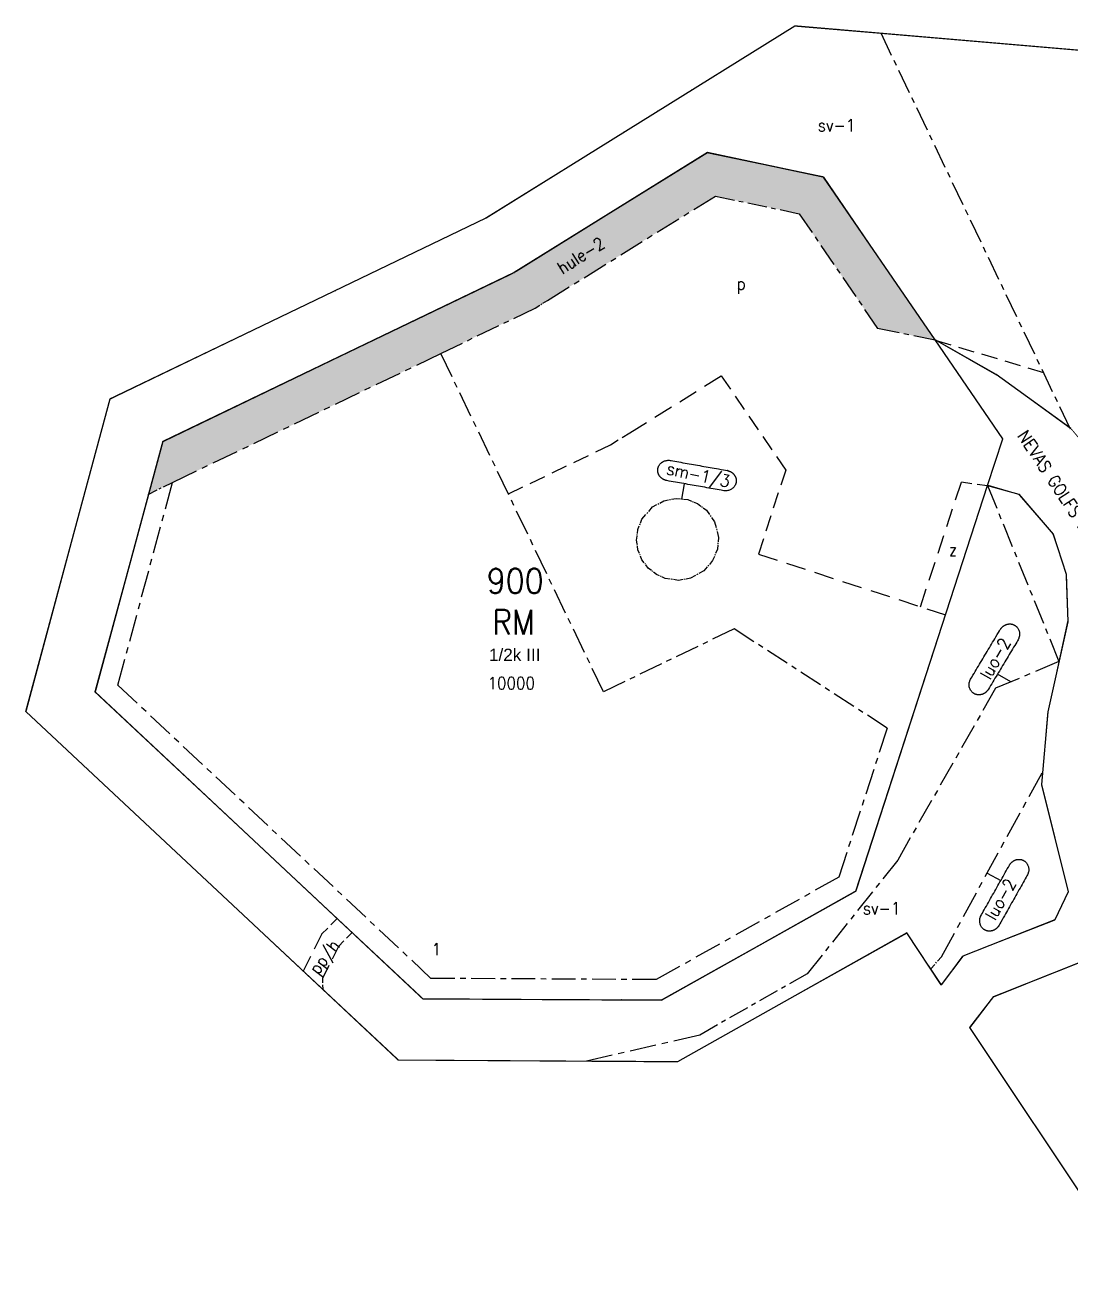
# Model space of a CAD drawing. Header units: metres. Extents: x 25522641 to 25524241, y 6685102 to 6686476.
# Drawn here: x 25523056.6 to 25523311.6, y 6686160.6 to 6686468.7 of the extents above; entities that cross this region are included whole.
import ezdxf
from ezdxf.enums import TextEntityAlignment as Align

# ---------------------------------------------------------------- set-up
doc = ezdxf.new("R2010")
doc.units = ezdxf.units.M
for name, pattern in [('CENTER', [11, 6.5, -1.5, 1.5, -1.5]), ('DASHED', [7.5, 5, -2.5]), ('DIVIDE2', [6.25, 2.5, -1.25, 0, -1.25, 0, -1.25])]:
    doc.linetypes.add(name, pattern=pattern)
for name, color, linetype in [('D-ALUE-K-TARKOITUS', 7, 'Continuous'), ('D-ALUE-REUNAVIIVA', 7, 'Continuous'), ('D-RAJA-ALUE-KORTTELI', 7, 'Continuous'), ('D-RAJA-K-MAARAYS-R-ALA', 7, 'Continuous'), ('D-RASTERI-025', 7, 'Continuous'), ('D-TEKSTI-025', 7, 'Continuous'), ('D-TEKSTI-035', 7, 'Continuous'), ('D-VARITYS-ALUE_R', 7, 'Continuous'), ('D-VARITYS-ALUE_V', 7, 'Continuous')]:
    doc.layers.add(name, color=color, linetype=linetype)
doc.layers.get('0').off()
doc.styles.add('ROMANS', font='ROMANS.shx', dxfattribs={"width": 0.9})
doc.styles.get("Standard").update_dxf_attribs({"font": 'arial.ttf'})

# ---------------------------------------------------------------- blocks, each defined once
blk = doc.blocks.new('0320000')
at = {"color": 0, "linetype": 'Continuous'}
blk.add_lwpolyline([(0, 0, 0.226827), (3, 3), (4, 0), (5, 3), (6, 0), (7, 3, 0.226827), (10, 0)], format="xyb", dxfattribs=at)
blk = doc.blocks.new('8031308260385')
at = {"color": 3, "linetype": 'Continuous', "xscale": 0.001053911027960406, "yscale": 0.001, "zscale": 0.001053911027960406, "rotation": 175.1484024835723}
for p in [(-73.51, 6.24), (-63.01, 5.35), (-52.51, 4.46), (-42.01, 3.57), (-31.5, 2.67), (-21, 1.78), (-10.5, 0.89), (0, 0)]:
    blk.add_blockref('0320000', p, dxfattribs=at)
blk = doc.blocks.new('8031308260396')
at = {"color": 3, "linetype": 'Continuous', "xscale": 0.000985788854594174, "yscale": 0.001, "zscale": 0.000985788854594174, "rotation": 211.8540326072896}
for p in [(0, 0), (-8.37, -5.2), (-16.75, -10.41), (-25.12, -15.61), (-33.49, -20.81), (-41.87, -26.01), (-50.24, -31.22), (-58.61, -36.42), (-66.99, -41.62)]:
    blk.add_blockref('0320000', p, dxfattribs=at)
blk = doc.blocks.new('8031308260408')
at = {"color": 3, "linetype": 'Continuous', "xscale": 0.001017621942856264, "yscale": 0.001, "zscale": 0.001017621942856264, "rotation": 205.6991089770874}
for p in [(0, 0), (-9.17, -4.41), (-18.34, -8.83), (-27.51, -13.24), (-36.68, -17.65), (-45.85, -22.06), (-55.02, -26.48), (-64.19, -30.89), (-73.36, -35.3), (-82.53, -39.72)]:
    blk.add_blockref('0320000', p, dxfattribs=at)
blk = doc.blocks.new('8031308260419')
at = {"color": 3, "linetype": 'Continuous', "xscale": 0.000986820614328338, "yscale": 0.001, "zscale": 0.000986820614328338, "rotation": 254.9215813987365}
for p in [(0, 0), (-2.57, -9.53), (-5.13, -19.06), (-7.7, -28.59), (-10.27, -38.11), (-12.84, -47.64), (-15.4, -57.17), (-17.97, -66.7)]:
    blk.add_blockref('0320000', p, dxfattribs=at)
blk = doc.blocks.new('8031308260432')
at = {"color": 3, "linetype": 'Continuous', "xscale": 0.001037045550986269, "yscale": 0.001, "zscale": 0.001037045550986269, "rotation": 316.9011375271698}
for p in [(0, 0), (7.57, -7.09), (15.14, -14.17), (22.72, -21.26), (30.29, -28.34), (37.86, -35.43), (45.43, -42.51), (53.01, -49.6), (60.58, -56.69), (68.15, -63.77), (75.72, -70.86), (83.29, -77.94)]:
    blk.add_blockref('0320000', p, dxfattribs=at)
blk = doc.blocks.new('8031308260453')
at = {"color": 3, "linetype": 'Continuous', "xscale": 0.0009723118244041899, "yscale": 0.001, "zscale": 0.0009723118244041899, "rotation": 359.6826409197112}
for p in [(0, 0), (9.72, -0.05), (19.45, -0.11), (29.17, -0.16), (38.89, -0.22), (48.61, -0.27), (58.34, -0.32)]:
    blk.add_blockref('0320000', p, dxfattribs=at)
blk = doc.blocks.new('8031308260465')
at = {"color": 3, "linetype": 'Continuous', "xscale": 0.001069510240292292, "yscale": 0.001, "zscale": 0.001069510240292292, "rotation": 29.29509831865689}
for p in [(46.64, 26.17), (37.31, 20.93), (27.98, 15.7), (18.65, 10.47), (9.33, 5.23), (0, 0)]:
    blk.add_blockref('0320000', p, dxfattribs=at)
blk = doc.blocks.new('8031308260486')
at = {"color": 3, "linetype": 'Continuous', "xscale": 0.0007581302451153629, "yscale": 0.001, "zscale": 0.0007581302451153629, "rotation": 303.5690356945033}
for p in [(0, 0), (4.19, -6.32)]:
    blk.add_blockref('0320000', p, dxfattribs=at)
blk = doc.blocks.new('8031308260494')
at = {"color": 3, "linetype": 'Continuous', "xscale": 0.0008716351325620421, "yscale": 0.001, "zscale": 0.0008716351325620421, "rotation": 53.13155221587911}
blk.add_blockref('0320000', (0, 0), dxfattribs=at)
blk = doc.blocks.new('8031308260502')
at = {"color": 3, "linetype": 'Continuous', "xscale": 0.001206756171409012, "yscale": 0.001, "zscale": 0.001206756171409012, "rotation": 21.46790528157262}
for p in [(11.23, 4.42), (0, 0)]:
    blk.add_blockref('0320000', p, dxfattribs=at)
blk = doc.blocks.new('8031308260510')
at = {"color": 3, "linetype": 'Continuous', "xscale": 0.000757109220282087, "yscale": 0.001, "zscale": 0.000757109220282087, "rotation": 64.3397946119384}
blk.add_blockref('0320000', (0, 0), dxfattribs=at)
blk = doc.blocks.new('8031308260519')
at = {"color": 3, "linetype": 'Continuous', "xscale": 0.0009008215387582679, "yscale": 0.001, "zscale": 0.0009008215387582679, "rotation": 103.9232764498237}
for p in [(-4.34, 17.49), (-2.17, 8.74), (0, 0)]:
    blk.add_blockref('0320000', p, dxfattribs=at)
blk = doc.blocks.new('8031308260527')
at = {"color": 3, "linetype": 'Continuous', "xscale": 0.0008887291706196091, "yscale": 0.001, "zscale": 0.0008887291706196091, "rotation": 84.95866174612834}
for p in [(0.78, 8.85), (0, 0)]:
    blk.add_blockref('0320000', p, dxfattribs=at)
blk = doc.blocks.new('8031308260535')
at = {"color": 3, "linetype": 'Continuous', "xscale": 0.001123143637056373, "yscale": 0.001, "zscale": 0.001123143637056373, "rotation": 77.577894892031}
for p in [(2.42, 10.97), (0, 0)]:
    blk.add_blockref('0320000', p, dxfattribs=at)
blk = doc.blocks.new('8031308260542')
at = {"color": 3, "linetype": 'Continuous', "xscale": 0.001165943860829435, "yscale": 0.001, "zscale": 0.001165943860829435, "rotation": 91.7524320942993}
blk.add_blockref('0320000', (0, 0), dxfattribs=at)
blk = doc.blocks.new('8031308260549')
at = {"color": 3, "linetype": 'Continuous', "xscale": 0.001020358801120586, "yscale": 0.001, "zscale": 0.001020358801120586, "rotation": 108.2740545465449}
blk.add_blockref('0320000', (0, 0), dxfattribs=at)
blk = doc.blocks.new('8031308260571')
at = {"color": 3, "linetype": 'Continuous', "xscale": 0.00128727919103646, "yscale": 0.001, "zscale": 0.00128727919103646, "rotation": 130.6474978054406}
blk.add_blockref('0320000', (0, 0), dxfattribs=at)
blk = doc.blocks.new('8031308260580')
at = {"color": 3, "linetype": 'Continuous', "xscale": 0.0007907473457195459, "yscale": 0.001, "zscale": 0.0007907473457195459, "rotation": 164.0310776959024}
blk.add_blockref('0320000', (0, 0), dxfattribs=at)
blk = doc.blocks.new('8031308260593')
at = {"color": 3, "linetype": 'Continuous', "xscale": 0.001040259884861204, "yscale": 0.001, "zscale": 0.001040259884861204, "rotation": 252.0047495527262}
for p in [(0, 0), (-3.21, -9.89), (-6.43, -19.79), (-9.64, -29.68), (-12.86, -39.57), (-16.07, -49.47), (-19.28, -59.36), (-22.5, -69.26), (-25.71, -79.15), (-28.92, -89.04)]:
    blk.add_blockref('0320000', p, dxfattribs=at)
blk = doc.blocks.new('8031308260612')
at = {"color": 3, "linetype": 'Continuous', "xscale": 0.001087651483013758, "yscale": 0.001, "zscale": 0.001087651483013758, "rotation": 209.2937086822611}
for p in [(0, 0), (-9.49, -5.32), (-18.97, -10.64), (-28.46, -15.97), (-37.94, -21.29)]:
    blk.add_blockref('0320000', p, dxfattribs=at)
blk = doc.blocks.new('8031308260624')
at = {"color": 3, "linetype": 'Continuous', "xscale": 0.0009698745216242181, "yscale": 0.001, "zscale": 0.0009698745216242181, "rotation": 179.686691980057}
for p in [(-48.49, 0.27), (-38.79, 0.21), (-29.1, 0.16), (-19.4, 0.11), (-9.7, 0.05), (0, 0)]:
    blk.add_blockref('0320000', p, dxfattribs=at)
blk = doc.blocks.new('8031308260637')
at = {"color": 3, "linetype": 'Continuous', "xscale": 0.000996097997498101, "yscale": 0.001, "zscale": 0.000996097997498101, "rotation": 136.8909037440011}
for p in [(-72.72, 68.07), (-65.45, 61.27), (-58.18, 54.46), (-50.9, 47.65), (-43.63, 40.84), (-36.36, 34.04), (-29.09, 27.23), (-21.82, 20.42), (-14.54, 13.61), (-7.27, 6.81), (0, 0)]:
    blk.add_blockref('0320000', p, dxfattribs=at)
blk = doc.blocks.new('8031308260661')
at = {"color": 3, "linetype": 'Continuous', "xscale": 0.001053495991371621, "yscale": 0.001, "zscale": 0.001053495991371621, "rotation": 74.82795437375478}
for p in [(13.79, 50.84), (11.03, 40.67), (8.27, 30.5), (5.51, 20.34), (2.76, 10.17), (0, 0)]:
    blk.add_blockref('0320000', p, dxfattribs=at)
blk = doc.blocks.new('8031308260674')
at = {"color": 3, "linetype": 'Continuous', "xscale": 0.000951578698690487, "yscale": 0.001, "zscale": 0.000951578698690487, "rotation": 25.68758941815583}
for p in [(77.18, 37.12), (68.6, 33), (60.03, 28.87), (51.45, 24.75), (42.88, 20.62), (34.3, 16.5), (25.73, 12.37), (17.15, 8.25), (8.58, 4.12), (0, 0)]:
    blk.add_blockref('0320000', p, dxfattribs=at)
blk = doc.blocks.new('8031308260694')
at = {"color": 3, "linetype": 'Continuous', "xscale": 0.000924177491705386, "yscale": 0.001, "zscale": 0.000924177491705386, "rotation": 31.81699706217062}
for p in [(39.27, 24.36), (31.41, 19.49), (23.56, 14.62), (15.71, 9.74), (7.85, 4.87), (0, 0)]:
    blk.add_blockref('0320000', p, dxfattribs=at)
blk = doc.blocks.new('8031308260703')
at = {"color": 3, "linetype": 'Continuous', "xscale": 0.000964760574316845, "yscale": 0.001, "zscale": 0.000964760574316845, "rotation": 348.1382195255209}
for p in [(0, 0), (9.44, -1.98), (18.88, -3.97)]:
    blk.add_blockref('0320000', p, dxfattribs=at)
blk = doc.blocks.new('8031308260714')
at = {"color": 3, "linetype": 'Continuous', "xscale": 0.0009628212658869571, "yscale": 0.001, "zscale": 0.0009628212658869571, "rotation": 304.3867469953886}
for p in [(0, 0), (5.44, -7.95), (10.88, -15.89), (16.31, -23.84), (21.75, -31.78)]:
    blk.add_blockref('0320000', p, dxfattribs=at)
blk = doc.blocks.new('8031308260744')
at = {"color": 3, "linetype": 'Continuous', "xscale": 0.00112372861714297, "yscale": 0.001, "zscale": 0.00112372861714297, "rotation": 324.1650986835142}
for p in [(0, 0), (9.11, -6.58)]:
    blk.add_blockref('0320000', p, dxfattribs=at)
blk = doc.blocks.new('8031308335716')
at = {"color": 3, "linetype": 'Continuous', "xscale": 0.0009153728246415289, "yscale": 0.001, "zscale": 0.0009153728246415289, "rotation": 201.7744928527474}
for p in [(0, 0), (-8.5, -3.4), (-17, -6.79), (-25.5, -10.19)]:
    blk.add_blockref('0320000', p, dxfattribs=at)
blk = doc.blocks.new('8031308335726')
at = {"color": 3, "linetype": 'Continuous', "xscale": 0.000952168940555637, "yscale": 0.001, "zscale": 0.000952168940555637, "rotation": 232.2502914098901}
blk.add_blockref('0320000', (0, 0), dxfattribs=at)
blk = doc.blocks.new('8031308335738')
at = {"color": 3, "linetype": 'Continuous', "xscale": 0.000950394720236914, "yscale": 0.001, "zscale": 0.000950394720236914, "rotation": 303.6873376579661}
for p in [(0, 0), (5.27, -7.91), (10.54, -15.82), (15.81, -23.72), (21.09, -31.63), (26.36, -39.54), (31.63, -47.45), (36.9, -55.36), (42.17, -63.26)]:
    blk.add_blockref('0320000', p, dxfattribs=at)

msp = doc.modelspace()

# ---------------------------------------------------------------- hatches: boundary and pattern name
at = {"layer": 'D-RASTERI-025', "linetype": 'Continuous', "lineweight": 0}
h = msp.add_hatch(dxfattribs=at)
h.set_pattern_fill('DOTS', color=3, scale=16.5, style=0)
h.set_pattern_definition([(0, (0, 0), (0.515625, 1.03125), [0.165, -0.86625])])
h.paths.add_polyline_path([(25523157.95, 6686388.7), (25523180.98, 6686399.78), (25523183.99, 6686401.64), (25523224.93, 6686427.09), (25523245.35, 6686422.79), (25523264.49, 6686394.81), (25523278.55, 6686391.96), (25523278.51, 6686392), (25523251.33, 6686431.73), (25523223, 6686437.68), (25523175.88, 6686408.45), (25523090.13, 6686367.2), (25523086.54, 6686354.35)])

# ---------------------------------------------------------------- linework, layer by layer
at = {"layer": 'D-RAJA-ALUE-KORTTELI', "color": 7, "linetype": 'Continuous'}
for p, q in [((25523168.98, 6686421.75), (25523244.34, 6686468.57)), ((25523244.34, 6686468.57), (25523328.35, 6686461.44)), ((25523223, 6686437.68), (25523175.88, 6686408.45)), ((25523251.33, 6686431.73), (25523223, 6686437.68)), ((25523278.51, 6686392), (25523251.33, 6686431.73)), ((25523077.28, 6686377.62), (25523168.98, 6686421.75)), ((25523175.88, 6686408.45), (25523090.13, 6686367.2)), ((25523293.44, 6686383.54), (25523278.51, 6686392)), ((25523295.02, 6686367.89), (25523278.52, 6686392)), ((25523311.66, 6686370.38), (25523293.44, 6686383.54)), ((25523056.74, 6686301.39), (25523077.28, 6686377.62)), ((25523090.13, 6686367.2), (25523073.59, 6686306.19)), ((25523291.34, 6686356.54), (25523295.02, 6686367.89)), ((25523259.2, 6686257.6), (25523291.34, 6686356.54)), ((25523291.34, 6686356.54), (25523298.94, 6686354.37)), ((25523298.94, 6686354.37), (25523307.32, 6686344.6)), ((25523307.32, 6686344.6), (25523310.52, 6686334.91)), ((25523310.52, 6686334.91), (25523310.88, 6686323.26)), ((25523310.88, 6686323.26), (25523306.05, 6686301.32)), ((25523073.59, 6686306.19), (25523153.58, 6686231.31)), ((25523147.61, 6686216.36), (25523056.74, 6686301.39)), ((25523306.05, 6686301.32), (25523304.49, 6686283.61)), ((25523304.49, 6686283.61), (25523310.99, 6686257.38)), ((25523211.77, 6686231), (25523259.2, 6686257.6)), ((25523310.99, 6686257.38), (25523307.71, 6686250.56)), ((25523307.71, 6686250.56), (25523285.25, 6686241.73)), ((25523271.64, 6686247.39), (25523215.67, 6686215.99)), ((25523280.02, 6686234.75), (25523271.64, 6686247.39)), ((25523292.86, 6686231.85), (25523326.86, 6686245.43)), ((25523285.25, 6686241.73), (25523280.02, 6686234.75)), ((25523153.58, 6686231.31), (25523211.77, 6686231)), ((25523287.03, 6686224.32), (25523292.86, 6686231.85)), ((25523334.47, 6686153.14), (25523287.03, 6686224.32)), ((25523215.67, 6686215.99), (25523147.61, 6686216.36))]:
    msp.add_line(p, q, dxfattribs=at)
at = {"layer": 'D-RAJA-K-MAARAYS-R-ALA', "color": 2, "linetype": 'CENTER', "ltscale": 0.918636}
msp.add_line((25523311.56, 6686370.27), (25523265.33, 6686466.79), dxfattribs=at)
at = {"layer": 'D-RAJA-K-MAARAYS-R-ALA', "color": 2, "linetype": 'CENTER', "ltscale": 0.954603}
msp.add_line((25523183.99, 6686401.64), (25523224.93, 6686427.09), dxfattribs=at)
at = {"layer": 'D-RAJA-K-MAARAYS-R-ALA', "color": 2, "linetype": 'CENTER', "ltscale": 0.732209}
msp.add_line((25523224.93, 6686427.09), (25523245.35, 6686422.79), dxfattribs=at)
at = {"layer": 'D-RAJA-K-MAARAYS-R-ALA', "color": 2, "linetype": 'CENTER', "ltscale": 0.858149}
msp.add_line((25523245.35, 6686422.79), (25523264.49, 6686394.81), dxfattribs=at)
at = {"layer": 'D-RAJA-K-MAARAYS-R-ALA', "color": 2, "linetype": 'CENTER', "ltscale": 0.202212}
msp.add_line((25523180.98, 6686399.78), (25523183.99, 6686401.64), dxfattribs=at)
at = {"layer": 'D-RAJA-K-MAARAYS-R-ALA', "color": 2, "linetype": 'CENTER', "ltscale": 0.896919}
msp.add_line((25523157.95, 6686388.7), (25523180.98, 6686399.78), dxfattribs=at)
at = {"layer": 'D-RAJA-K-MAARAYS-R-ALA', "color": 2, "linetype": 'CENTER', "ltscale": 0.820255}
msp.add_line((25523278.56, 6686391.95), (25523264.49, 6686394.81), dxfattribs=at)
at = {"layer": 'D-RAJA-K-MAARAYS-R-ALA', "color": 2, "linetype": 'DASHED', "ltscale": 0.786791}
msp.add_line((25523278.56, 6686391.95), (25523304.95, 6686384.08), dxfattribs=at)
at = {"layer": 'D-RAJA-K-MAARAYS-R-ALA', "color": 2, "linetype": 'CENTER', "ltscale": 1.001826}
msp.add_line((25523092.49, 6686357.22), (25523157.95, 6686388.7), dxfattribs=at)
at = {"layer": 'D-RAJA-K-MAARAYS-R-ALA', "color": 2, "linetype": 'CENTER', "ltscale": 0.968777}
msp.add_line((25523197.63, 6686306.19), (25523157.95, 6686388.7), dxfattribs=at)
at = {"layer": 'D-RAJA-K-MAARAYS-R-ALA', "color": 2, "linetype": 'DASHED', "ltscale": 0.955781}
msp.add_line((25523204.04, 6686369.37), (25523226.36, 6686383.25), dxfattribs=at)
at = {"layer": 'D-RAJA-K-MAARAYS-R-ALA', "color": 2, "linetype": 'DASHED', "ltscale": 0.795406}
msp.add_line((25523226.36, 6686383.25), (25523242.08, 6686360.27), dxfattribs=at)
at = {"layer": 'D-RAJA-K-MAARAYS-R-ALA', "color": 2, "linetype": 'DASHED', "ltscale": 0.44693}
msp.add_line((25523199.3, 6686366.42), (25523204.04, 6686369.37), dxfattribs=at)
at = {"layer": 'D-RAJA-K-MAARAYS-R-ALA', "color": 2, "linetype": 'DASHED', "ltscale": 0.78886}
msp.add_line((25523174.42, 6686354.46), (25523199.3, 6686366.42), dxfattribs=at)
at = {"layer": 'D-RAJA-K-MAARAYS-R-ALA', "color": 2, "linetype": 'DASHED', "ltscale": 0.783287}
msp.add_line((25523242.08, 6686360.27), (25523235.42, 6686339.79), dxfattribs=at)
at = {"layer": 'D-RAJA-K-MAARAYS-R-ALA', "color": 2, "linetype": 'CENTER', "ltscale": 1.013425}
msp.add_line((25523079.17, 6686307.8), (25523092.49, 6686357.22), dxfattribs=at)
at = {"layer": 'D-RAJA-K-MAARAYS-R-ALA', "color": 2, "linetype": 'CENTER', "ltscale": 0.377226}
msp.add_line((25523086.54, 6686354.35), (25523092.49, 6686357.22), dxfattribs=at)
at = {"layer": 'D-RAJA-K-MAARAYS-R-ALA', "color": 2, "linetype": 'DASHED', "ltscale": 0.914698}
msp.add_line((25523274.95, 6686326.94), (25523284.94, 6686357.36), dxfattribs=at)
at = {"layer": 'D-RAJA-K-MAARAYS-R-ALA', "color": 2, "linetype": 'DASHED', "ltscale": 0.514669}
msp.add_line((25523284.94, 6686357.36), (25523291.31, 6686356.48), dxfattribs=at)
at = {"layer": 'D-RAJA-K-MAARAYS-R-ALA', "color": 2, "linetype": 'CENTER', "ltscale": 0.916508}
msp.add_line((25523291.31, 6686356.48), (25523308.72, 6686313.59), dxfattribs=at)
at = {"layer": 'D-RAJA-K-MAARAYS-R-ALA', "color": 2, "linetype": 'CENTER', "ltscale": 0.226863}
msp.add_line((25523207.01, 6686348.31), (25523209.62, 6686351.3), dxfattribs=at)
at = {"layer": 'D-RAJA-K-MAARAYS-R-ALA', "color": 2, "linetype": 'CENTER', "ltscale": 0.178219}
msp.add_line((25523209.62, 6686351.3), (25523212.36, 6686352.79), dxfattribs=at)
at = {"layer": 'D-RAJA-K-MAARAYS-R-ALA', "color": 2, "linetype": 'CENTER', "ltscale": 0.17499}
msp.add_line((25523212.36, 6686352.79), (25523215.37, 6686353.36), dxfattribs=at)
at = {"layer": 'D-RAJA-K-MAARAYS-R-ALA', "color": 2, "linetype": 'CENTER', "ltscale": 0.161534}
msp.add_line((25523215.37, 6686353.36), (25523218.18, 6686353.06), dxfattribs=at)
at = {"layer": 'D-RAJA-K-MAARAYS-R-ALA', "color": 2, "linetype": 'CENTER', "ltscale": 0.147039}
msp.add_line((25523218.18, 6686353.06), (25523220.57, 6686352.11), dxfattribs=at)
at = {"layer": 'D-RAJA-K-MAARAYS-R-ALA', "color": 2, "linetype": 'CENTER', "ltscale": 0.155021}
msp.add_line((25523220.57, 6686352.11), (25523222.74, 6686350.48), dxfattribs=at)
at = {"layer": 'D-RAJA-K-MAARAYS-R-ALA', "color": 2, "linetype": 'CENTER', "ltscale": 0.158341}
msp.add_line((25523205.99, 6686345.74), (25523207.01, 6686348.31), dxfattribs=at)
at = {"layer": 'D-RAJA-K-MAARAYS-R-ALA', "color": 2, "linetype": 'CENTER', "ltscale": 0.197844}
msp.add_line((25523222.74, 6686350.48), (25523224.74, 6686347.65), dxfattribs=at)
at = {"layer": 'D-RAJA-K-MAARAYS-R-ALA', "color": 2, "linetype": 'CENTER', "ltscale": 0.225058}
msp.add_line((25523224.74, 6686347.65), (25523225.69, 6686343.83), dxfattribs=at)
at = {"layer": 'D-RAJA-K-MAARAYS-R-ALA', "color": 2, "linetype": 'CENTER', "ltscale": 0.146882}
msp.add_line((25523205.71, 6686343.18), (25523205.99, 6686345.74), dxfattribs=at)
at = {"layer": 'D-RAJA-K-MAARAYS-R-ALA', "color": 2, "linetype": 'CENTER', "ltscale": 0.138549}
msp.add_line((25523206.04, 6686340.78), (25523205.71, 6686343.18), dxfattribs=at)
at = {"layer": 'D-RAJA-K-MAARAYS-R-ALA', "color": 2, "linetype": 'CENTER', "ltscale": 0.166246}
msp.add_line((25523225.69, 6686343.83), (25523225.4, 6686340.94), dxfattribs=at)
at = {"layer": 'D-RAJA-K-MAARAYS-R-ALA', "color": 2, "linetype": 'CENTER', "ltscale": 0.146897}
msp.add_line((25523207.02, 6686338.4), (25523206.04, 6686340.78), dxfattribs=at)
at = {"layer": 'D-RAJA-K-MAARAYS-R-ALA', "color": 2, "linetype": 'CENTER', "ltscale": 0.145847}
msp.add_line((25523208.56, 6686336.37), (25523207.02, 6686338.4), dxfattribs=at)
at = {"layer": 'D-RAJA-K-MAARAYS-R-ALA', "color": 2, "linetype": 'CENTER', "ltscale": 0.169696}
msp.add_line((25523225.4, 6686340.94), (25523224.26, 6686338.2), dxfattribs=at)
at = {"layer": 'D-RAJA-K-MAARAYS-R-ALA', "color": 2, "linetype": 'DASHED', "ltscale": 0.959929}
msp.add_line((25523235.42, 6686339.79), (25523281.07, 6686324.96), dxfattribs=at)
at = {"layer": 'D-RAJA-K-MAARAYS-R-ALA', "color": 2, "linetype": 'CENTER', "ltscale": 0.144316}
msp.add_line((25523210.55, 6686334.8), (25523208.56, 6686336.37), dxfattribs=at)
at = {"layer": 'D-RAJA-K-MAARAYS-R-ALA', "color": 2, "linetype": 'CENTER', "ltscale": 0.21532}
msp.add_line((25523222.14, 6686335.71), (25523218.85, 6686333.88), dxfattribs=at)
at = {"layer": 'D-RAJA-K-MAARAYS-R-ALA', "color": 2, "linetype": 'CENTER', "ltscale": 0.186686}
msp.add_line((25523224.26, 6686338.2), (25523222.14, 6686335.71), dxfattribs=at)
at = {"layer": 'D-RAJA-K-MAARAYS-R-ALA', "color": 2, "linetype": 'CENTER', "ltscale": 0.13154}
msp.add_line((25523212.64, 6686333.85), (25523210.55, 6686334.8), dxfattribs=at)
at = {"layer": 'D-RAJA-K-MAARAYS-R-ALA', "color": 2, "linetype": 'CENTER', "ltscale": 0.191117}
msp.add_line((25523215.95, 6686333.37), (25523212.64, 6686333.85), dxfattribs=at)
at = {"layer": 'D-RAJA-K-MAARAYS-R-ALA', "color": 2, "linetype": 'CENTER', "ltscale": 0.167922}
msp.add_line((25523218.85, 6686333.88), (25523215.95, 6686333.37), dxfattribs=at)
at = {"layer": 'D-RAJA-K-MAARAYS-R-ALA', "color": 2, "linetype": 'CENTER', "ltscale": 0.895043}
msp.add_line((25523229.49, 6686321.52), (25523197.63, 6686306.19), dxfattribs=at)
at = {"layer": 'D-RAJA-K-MAARAYS-R-ALA', "color": 2, "linetype": 'CENTER', "ltscale": 0.880984}
msp.add_line((25523266.85, 6686297.36), (25523229.49, 6686321.52), dxfattribs=at)
at = {"layer": 'D-RAJA-K-MAARAYS-R-ALA', "color": 2, "linetype": 'CENTER', "ltscale": 0.959157}
msp.add_line((25523308.72, 6686313.59), (25523293.27, 6686307.05), dxfattribs=at)
at = {"layer": 'D-RAJA-K-MAARAYS-R-ALA', "color": 2, "linetype": 'CENTER', "ltscale": 0.991539}
msp.add_line((25523155.55, 6686236.32), (25523079.17, 6686307.8), dxfattribs=at)
at = {"layer": 'D-RAJA-K-MAARAYS-R-ALA', "color": 2, "linetype": 'CENTER', "ltscale": 0.954811}
msp.add_line((25523293.27, 6686307.05), (25523269.39, 6686265.16), dxfattribs=at)
at = {"layer": 'D-RAJA-K-MAARAYS-R-ALA', "color": 2, "linetype": 'CENTER', "ltscale": 0.967583}
msp.add_line((25523266.85, 6686297.36), (25523255.04, 6686261.01), dxfattribs=at)
at = {"layer": 'D-RAJA-K-MAARAYS-R-ALA', "color": 2, "linetype": 'CENTER', "ltscale": 1.012925}
msp.add_line((25523280.06, 6686241.6), (25523304.65, 6686286.46), dxfattribs=at)
at = {"layer": 'D-RAJA-K-MAARAYS-R-ALA', "color": 2, "linetype": 'CENTER', "ltscale": 0.896864}
msp.add_line((25523269.39, 6686265.16), (25523247.32, 6686237.44), dxfattribs=at)
at = {"layer": 'D-RAJA-K-MAARAYS-R-ALA', "color": 2, "linetype": 'CENTER', "ltscale": 1.012139}
msp.add_line((25523255.04, 6686261.01), (25523210.46, 6686236), dxfattribs=at)
at = {"layer": 'D-RAJA-K-MAARAYS-R-ALA', "color": 2, "linetype": 'DASHED', "ltscale": 0.432067}
msp.add_line((25523132.66, 6686250.9), (25523128.87, 6686247.05), dxfattribs=at)
at = {"layer": 'D-RAJA-K-MAARAYS-R-ALA', "color": 2, "linetype": 'DASHED', "ltscale": 0.800986}
msp.add_line((25523128.87, 6686247.05), (25523124.38, 6686238.1), dxfattribs=at)
at = {"layer": 'D-RAJA-K-MAARAYS-R-ALA', "color": 2, "linetype": 'DASHED', "ltscale": 0.379414}
msp.add_line((25523136.31, 6686247.48), (25523132.98, 6686244.1), dxfattribs=at)
at = {"layer": 'D-RAJA-K-MAARAYS-R-ALA', "color": 2, "linetype": 'DASHED', "ltscale": 0.698056}
msp.add_line((25523132.98, 6686244.1), (25523129.07, 6686236.3), dxfattribs=at)
at = {"layer": 'D-RAJA-K-MAARAYS-R-ALA', "color": 2, "linetype": 'CENTER', "ltscale": 0.224837}
msp.add_line((25523277.49, 6686238.62), (25523280.06, 6686241.6), dxfattribs=at)
at = {"layer": 'D-RAJA-K-MAARAYS-R-ALA', "color": 2, "linetype": 'CENTER', "ltscale": 0.764083}
msp.add_line((25523247.32, 6686237.44), (25523221.11, 6686222.49), dxfattribs=at)
at = {"layer": 'D-RAJA-K-MAARAYS-R-ALA', "color": 2, "linetype": 'DASHED', "ltscale": 0.211243}
msp.add_line((25523129.07, 6686236.3), (25523129.13, 6686233.66), dxfattribs=at)
at = {"layer": 'D-RAJA-K-MAARAYS-R-ALA', "color": 2, "linetype": 'CENTER', "ltscale": 0.892916}
msp.add_line((25523210.46, 6686236), (25523155.55, 6686236.32), dxfattribs=at)
at = {"layer": 'D-RAJA-K-MAARAYS-R-ALA', "color": 2, "linetype": 'CENTER', "ltscale": 0.995748}
msp.add_line((25523221.11, 6686222.49), (25523193.46, 6686216.1), dxfattribs=at)
at = {"layer": 'D-TEKSTI-025', "color": 2, "linetype": 'Continuous'}
for p, q in [((25523216.77, 6686353.21), (25523217.35, 6686356.94)), ((25523297.01, 6686308.63), (25523293.73, 6686310.51)), ((25523291.21, 6686261.93), (25523294.53, 6686260.15))]:
    msp.add_line(p, q, dxfattribs=at)
for points in [[(25523213.11, 6686357.69), (25523220, 6686356.47), (25523226.89, 6686355.25), (25523229.55, 6686354.77), (25523229.98, 6686357.24), (25523230.42, 6686359.7), (25523227.76, 6686360.17), (25523220.87, 6686361.39), (25523213.98, 6686362.61), (25523211.32, 6686363.09), (25523210.89, 6686360.62), (25523210.45, 6686358.16), (25523213.11, 6686357.69)], [(25523291.52, 6686306.81), (25523295.12, 6686312.81), (25523298.72, 6686318.81, 0), (25523300.11, 6686321.13), (25523297.96, 6686322.41, 0), (25523295.82, 6686323.7, 0), (25523294.43, 6686321.39, 0), (25523290.83, 6686315.38, 0), (25523287.23, 6686309.38), (25523285.84, 6686307.07, 0), (25523287.98, 6686305.78), (25523290.13, 6686304.49, 0), (25523291.52, 6686306.81)], [(25523296.65, 6686263.91), (25523293.21, 6686257.81), (25523289.78, 6686251.71, 0), (25523288.45, 6686249.36), (25523290.63, 6686248.13, 0), (25523292.81, 6686246.91, 0), (25523294.13, 6686249.26, 0), (25523297.57, 6686255.36, 0), (25523301, 6686261.46), (25523302.33, 6686263.81, 0), (25523300.15, 6686265.03), (25523297.97, 6686266.26, 0), (25523296.65, 6686263.91)]]:
    msp.add_rational_spline(points, [1, 1, 1, 0.707106781187, 1, 0.707106781187, 1, 1, 1, 0.707106781187, 1, 0.707106781187, 1], degree=2, knots=[0, 0, 0, 1, 1, 2.570796, 2.570796, 4.141593, 4.141593, 5.141593, 5.141593, 6.712389, 6.712389, 8.283185, 8.283185, 8.283185], dxfattribs=at)
at = {"layer": 'D-VARITYS-ALUE_R', "color": 42, "linetype": 'DIVIDE2', "ltscale": 0.65}
msp.add_lwpolyline([(25523291.34, 6686356.54, 0.2, 0.333, 0), (25523295.02, 6686367.89, 0.2, 0.333, 0), (25523278.52, 6686392, 0.2, 0.333, 0), (25523278.51, 6686392, 0.2, 0.333, 0), (25523251.33, 6686431.73, 0.2, 0.333, 0), (25523223, 6686437.68, 0.2, 0.333, 0), (25523175.88, 6686408.45, 0.2, 0.333, 0), (25523090.13, 6686367.2, 0.2, 0.333, 0), (25523073.59, 6686306.19, 0.2, 0.333, 0), (25523153.58, 6686231.31, 0.2, 0.333, 0), (25523211.77, 6686231, 0.2, 0.333, 0), (25523259.2, 6686257.6, 0.2, 0.333, 0), (25523291.34, 6686356.54, 0.2, 0.333, 0)], format="xyseb", close=True, dxfattribs=at)
at = {"layer": 'D-VARITYS-ALUE_V', "color": 73, "linetype": 'DIVIDE2', "ltscale": 1.05}
msp.add_lwpolyline([(25523328.35, 6686461.44, 0.2, 0.333, 0), (25523244.34, 6686468.57, 0.2, 0.333, 0), (25523168.98, 6686421.75, 0.2, 0.333, 0), (25523077.28, 6686377.62, 0.2, 0.333, 0), (25523056.74, 6686301.39, 0.2, 0.333, 0), (25523147.61, 6686216.36, 0.2, 0.333, 0), (25523215.67, 6686215.99, 0.2, 0.333, 0), (25523271.64, 6686247.39, 0.2, 0.333, 0), (25523280.02, 6686234.75, 0.2, 0.333, 0), (25523285.25, 6686241.73, 0.2, 0.333, 0), (25523307.71, 6686250.56, 0.2, 0.333, 0), (25523310.99, 6686257.38, 0.2, 0.333, 0), (25523304.49, 6686283.61, 0.2, 0.333, 0), (25523306.05, 6686301.32, 0.2, 0.333, 0), (25523310.88, 6686323.26, 0.2, 0.333, 0), (25523310.52, 6686334.91, 0.2, 0.333, 0), (25523307.32, 6686344.6, 0.2, 0.333, 0), (25523298.94, 6686354.37, 0.2, 0.333, 0), (25523291.34, 6686356.54, 0.2, 0.333, 0), (25523259.2, 6686257.6, 0.2, 0.333, 0), (25523211.77, 6686231, 0.2, 0.333, 0), (25523153.58, 6686231.31, 0.2, 0.333, 0), (25523073.59, 6686306.19, 0.2, 0.333, 0), (25523090.13, 6686367.2, 0.2, 0.333, 0), (25523175.88, 6686408.45, 0.2, 0.333, 0), (25523223, 6686437.68, 0.2, 0.333, 0), (25523251.33, 6686431.73, 0.2, 0.333, 0), (25523278.51, 6686392, 0.2, 0.333, 0), (25523293.44, 6686383.54, 0.2, 0.333, 0), (25523311.66, 6686370.38, 0.2, 0.333, 0), (25523325.45, 6686354.07, 0.2, 0.333, 0)], format="xyseb", dxfattribs=at)
at = {"layer": 'D-VARITYS-ALUE_V', "color": 73, "linetype": 'DIVIDE2', "ltscale": 1.27}
msp.add_lwpolyline([(25523461.03, 6685868.11, 0.2, 0.333, 0), (25523462.2, 6685963.2, 0.2, 0.333, 0), (25523465.85, 6686055.49, 0.2, 0.333, 0), (25523497.54, 6686097.11, 0.2, 0.333, 0), (25523497.54, 6686097.11, 0.2, 0.333, 0), (25523544.73, 6686129.46, 0.2, 0.333, 0), (25523546.7, 6686133.72, 0.2, 0.333, 0), (25523543.13, 6686150, 0.2, 0.333, 0), (25523542.78, 6686190.31, 0.2, 0.333, 0), (25523510.16, 6686202.98, 0.2, 0.333, 0), (25523466.83, 6686227.43, 0.2, 0.333, 0), (25523399.75, 6686250.93, 0.2, 0.333, 0), (25523365.9, 6686253.54, 0.2, 0.333, 0), (25523326.86, 6686245.43, 0.2, 0.333, 0), (25523292.86, 6686231.85, 0.2, 0.333, 0), (25523287.03, 6686224.32, 0.2, 0.333, 0), (25523334.47, 6686153.14, 0.2, 0.333, 0), (25523342.87, 6685989.11, 0.2, 0.333, 0), (25523189.54, 6685860.62, 0.2, 0.333, 0)], format="xyseb", dxfattribs=at)

# ---------------------------------------------------------------- block references
at = {"layer": 'D-ALUE-REUNAVIIVA', "color": 3, "linetype": 'Continuous'}
for name, p in [('8031308260396', (25523244.34, 6686468.57)), ('8031308260385', (25523328.35, 6686461.44)), ('8031308260703', (25523223, 6686437.68)), ('8031308260694', (25523175.88, 6686408.45)), ('8031308260714', (25523251.33, 6686431.73)), ('8031308260408', (25523168.98, 6686421.75)), ('8031308260674', (25523090.13, 6686367.2)), ('8031308260744', (25523293.44, 6686383.54)), ('8031308260419', (25523077.28, 6686377.62)), ('8031308260661', (25523073.59, 6686306.19)), ('8031308260593', (25523291.34, 6686356.54)), ('8031308260580', (25523298.94, 6686354.37)), ('8031308260571', (25523307.32, 6686344.6)), ('8031308260549', (25523310.52, 6686334.91)), ('8031308260542', (25523310.88, 6686323.26)), ('8031308260535', (25523306.05, 6686301.32)), ('8031308260432', (25523056.74, 6686301.39)), ('8031308260637', (25523153.58, 6686231.31)), ('8031308260527', (25523304.49, 6686283.61)), ('8031308260519', (25523310.99, 6686257.38)), ('8031308260612', (25523259.2, 6686257.6)), ('8031308260510', (25523307.71, 6686250.56)), ('8031308260486', (25523271.64, 6686247.39)), ('8031308260502', (25523285.25, 6686241.73)), ('8031308335716', (25523326.86, 6686245.43)), ('8031308260465', (25523215.67, 6686215.99)), ('8031308260494', (25523280.02, 6686234.75)), ('8031308260624', (25523211.77, 6686231)), ('8031308335726', (25523292.86, 6686231.85)), ('8031308335738', (25523287.03, 6686224.32)), ('8031308260453', (25523147.61, 6686216.36))]:
    msp.add_blockref(name, p, dxfattribs=at)

# ---------------------------------------------------------------- texts
at = {"layer": 'D-ALUE-K-TARKOITUS', "color": 7, "linetype": 'Continuous', "style": 'ROMANS', "width": 0.9}
msp.add_text('RM', height=6, dxfattribs=at).set_placement((25523175.69, 6686323.2), align=Align.MIDDLE)
at = {"layer": 'D-TEKSTI-025', "color": 2, "linetype": 'Continuous', "style": 'ROMANS', "width": 0.9}
for s, p in [('sv-1', (25523249.91, 6686442.87)), ('p', (25523230.1, 6686404.24)), ('z', (25523281.91, 6686339.38)), ('10000', (25523169.34, 6686306.8)), ('sv-1', (25523260.9, 6686251.91)), ('1', (25523155.72, 6686241.93))]:
    msp.add_text(s, height=3, dxfattribs=at).set_placement(p)
for s, rotation, p in [('hule-2', 32.4906, (25523187.53, 6686407.91)), ('NEVAS GOLFS BRINK', 303.7105, (25523298.47, 6686368.63)), ('pp/h', 52.9466, (25523127.98, 6686237.03))]:
    msp.add_text(s, height=3, rotation=rotation, dxfattribs=at).set_placement(p)
for s, rotation, p in [('sm-1/3', 347.9179, (25523220.75, 6686358.88)), ('luo-2', 60.4056, (25523293.2, 6686314.31)), ('luo-2', 60.1689, (25523294.49, 6686255.61))]:
    msp.add_text(s, height=3, rotation=rotation, dxfattribs=at).set_placement(p, align=Align.MIDDLE)
at = {"layer": 'D-TEKSTI-025', "color": 2, "linetype": 'Continuous'}
msp.add_text('1/2k III', height=3, dxfattribs=at).set_placement((25523169.68, 6686313.71))
at = {"layer": 'D-TEKSTI-035', "color": 7, "linetype": 'Continuous', "style": 'ROMANS', "width": 0.9}
msp.add_text('900', height=6, dxfattribs=at).set_placement((25523176.11, 6686333.24), align=Align.MIDDLE)

doc.saveas('drawing.dxf')
